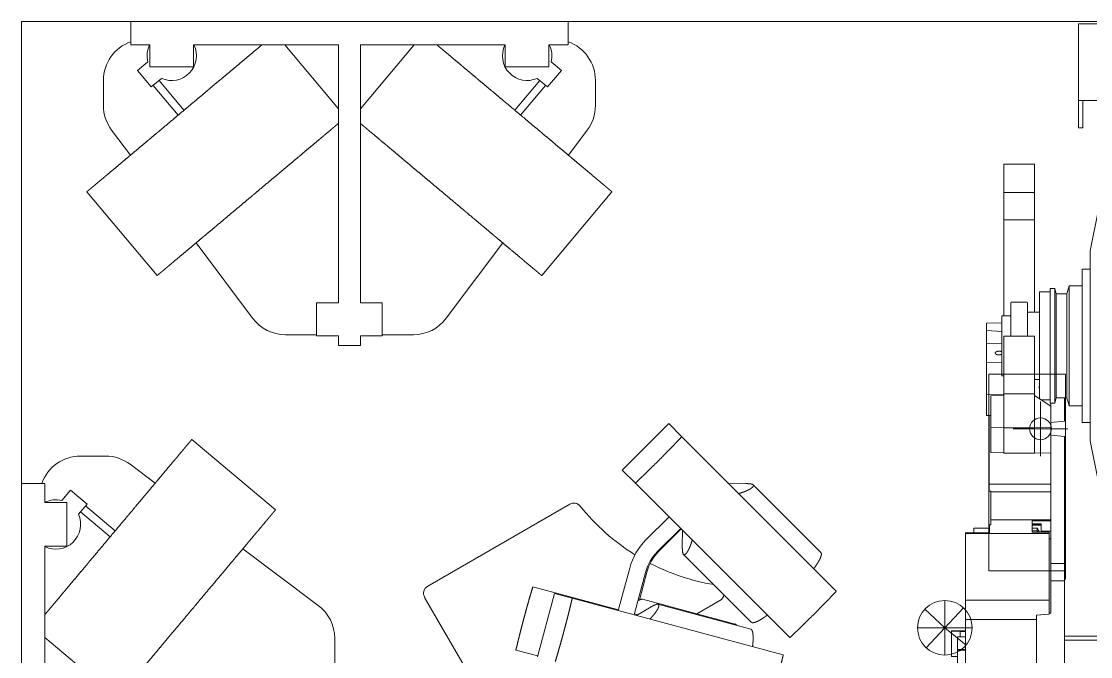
# Model space of a CAD drawing. Header units: millimetres. Extents: x 1659 to 7286, y 5003 to 7277.
# Drawn here: x 1659 to 3615, y 6115 to 7277 of the extents above; entities that cross this region are included whole.
import ezdxf

# ---------------------------------------------------------------- set-up
doc = ezdxf.new("R2010")
doc.units = ezdxf.units.MM
doc.layers.add('1', color=7, linetype='Continuous', true_color=0xffffff)

msp = doc.modelspace()

# ---------------------------------------------------------------- linework, layer by layer
at = {"layer": '1', "color": 80, "linetype": 'Continuous', "lineweight": 13}
for p, q in [((1659.1, 7276.8), (7286.1, 7276.8)), ((1659.1, 5002.8), (1659.1, 7276.8)), ((1659.1, 7276.8, -300), (1659.1, 7276.8)), ((1659.1, 7276.8, -300), (7286.1, 7276.8, -300)), ((1659.1, 5002.8), (1659.1, 7276.8)), ((1659.1, 7276.8), (7286.1, 7276.8)), ((1659.1, 5002.8, -300), (1659.1, 7276.8, -300)), ((1859.1, 7276.8), (1859.1, 7233.8)), ((2659.1, 7276.8), (2659.1, 7233.8)), ((3592.6, 7272.3), (6060.6, 7272.3)), ((3592.6, 7138.3), (3592.6, 7266.3)), ((1859.1, 7233.8), (1894.1, 7233.8)), ((1894.1, 7233.8), (1894.1, 7193.8)), ((1974.1, 7233.8), (1974.1, 7193.8)), ((1974.1, 7233.8), (2239.1, 7233.8)), ((2239.1, 7116.7), (2140.8, 7233.8)), ((2239.1, 7233.8), (2239.1, 6761.8)), ((2377.3, 7233.8), (2279.1, 7116.7)), ((2279.1, 7233.8), (2279.1, 6761.8)), ((2279.1, 7233.8), (2544.1, 7233.8)), ((2544.1, 7233.8), (2544.1, 7193.8)), ((2624.1, 7233.8), (2624.1, 7193.8)), ((2624.1, 7233.8), (2659.1, 7233.8)), ((1890.2, 7202.6), (1871.5, 7186.9)), ((2627.9, 7202.6), (2646.7, 7186.9)), ((1896.7, 7156.8), (1871.5, 7186.9)), ((1974.1, 7193.8), (1894.1, 7193.8)), ((2624.1, 7193.8), (2544.1, 7193.8)), ((2621.4, 7156.8), (2646.7, 7186.9)), ((1809.1, 7122.8), (1809.1, 7168.8)), ((1915.5, 7172.5), (1896.7, 7156.8)), ((1900.2, 7159.7), (1945.8, 7105.3)), ((1956.5, 7114.3), (1910.9, 7168.7)), ((2607.3, 7168.7), (2561.6, 7114.3)), ((2572.3, 7105.3), (2618, 7159.7)), ((2602.7, 7172.5), (2621.4, 7156.8)), ((2709.1, 7168.8), (2709.1, 7122.8)), ((3675.1, 7162.4), (3614.1, 6856.9)), ((3592.6, 7132.3), (3669.1, 7132.3)), ((3592.6, 7122.4), (3592.6, 7092.1)), ((3600.6, 7122.4), (3600.6, 7092.1)), ((3592.6, 7082.3), (3600.6, 7082.3)), ((1824.1, 7077.8), (1858.4, 7032)), ((2659.7, 7032), (2694.1, 7077.8)), ((3456.1, 7015.8), (3456.1, 6963.8)), ((3512.1, 7015.8), (3456.1, 7015.8)), ((3512.1, 7015.8), (3512.1, 6963.8)), ((1778.8, 6965.2), (1907.4, 6812)), ((2610.8, 6812), (2739.3, 6965.2)), ((3512.1, 6963.8), (3456.1, 6963.8)), ((3456.1, 6913.6), (3456.1, 6738.4)), ((3512.1, 6913.6), (3456.1, 6913.6)), ((3512.1, 6913.6), (3512.1, 6744.9)), ((1978.6, 6871.7), (2082.1, 6733.8)), ((2436.1, 6733.8), (2539.5, 6871.7)), ((3614.1, 6823.4), (3599.1, 6823.4)), ((3549.1, 6788.4), (3541.1, 6788.4)), ((3551.8, 6778.4), (3549.1, 6788.4)), ((3575.4, 6793), (3571.5, 6778.4)), ((3599.1, 6793), (3575.4, 6793)), ((3541.1, 6782.3), (3521.1, 6782.3)), ((3571.5, 6778.4), (3551.8, 6778.4)), ((2239.1, 6761.8), (2199.1, 6761.8)), ((2199.1, 6761.8), (2199.1, 6701.8)), ((2279.1, 6761.8), (2319.1, 6761.8)), ((2319.1, 6761.8), (2319.1, 6701.8)), ((3498, 6763.4), (3470.2, 6763.4)), ((3469.1, 6738.4), (3452.1, 6738.4)), ((3521.1, 6744.9), (3499.1, 6744.9)), ((3424.1, 6724.6), (3452.1, 6725.5)), ((3424.1, 6724.6), (3424.1, 6711.2)), ((3424.1, 6711.2), (3424.1, 6688.1)), ((3424.1, 6711.2), (3452.1, 6709.8)), ((2199.1, 6703.8), (2142.1, 6703.8)), ((2239.1, 6701.8), (2199.1, 6701.8)), ((2239.1, 6701.8), (2239.1, 6683.8)), ((2279.1, 6701.8), (2279.1, 6683.8)), ((2279.1, 6701.8), (2319.1, 6701.8)), ((2279.3, 6699.1), (2279.1, 6699.1)), ((2279.3, 6699.1), (2279.3, 6701.8)), ((2376.1, 6703.8), (2319.1, 6703.8)), ((3512.1, 6701.4), (3456.1, 6701.4)), ((2279.1, 6683.8), (2239.1, 6683.8)), ((3424.1, 6688.1), (3424.1, 6652.8)), ((3424.1, 6688.1), (3452.1, 6687.9)), ((3424.1, 6652.8), (3424.1, 6594.5)), ((3424.1, 6652.8), (3452.1, 6652.4)), ((3428.6, 6631.8), (3428.6, 6271.8)), ((3568.6, 6631.8), (3428.6, 6631.8)), ((3568.6, 6271.8), (3568.6, 6631.8)), ((3452.1, 6628.4), (3456.1, 6628.4)), ((3512.1, 6621.9), (3521.1, 6621.9)), ((3424.1, 6594.5), (3456.1, 6595)), ((3424.1, 6556), (3424.1, 6594.5)), ((3432.1, 6591.9), (3456.1, 6592.8)), ((3432.1, 6534.7), (3432.1, 6591.9)), ((3456.1, 6595.4), (3456.1, 6533.4)), ((3512.1, 6595.4), (3456.1, 6595.4)), ((3512.1, 6595.4), (3512.1, 6592.8)), ((3512.1, 6592.8), (3512.1, 6533.4)), ((3542.1, 6573), (3512.1, 6592.8)), ((3523.1, 6581.8), (3523.1, 6481.8)), ((3524.5, 6584.6), (3541.1, 6584.6)), ((3541.1, 6578.4), (3549.1, 6578.4)), ((3542.1, 6573), (3542.1, 6578.4)), ((3542.1, 6573), (3542.1, 6534.2)), ((3549.1, 6578.4), (3551.8, 6588.4)), ((3551.8, 6588.4), (3571.5, 6588.4)), ((3567.1, 6545.7), (3567.1, 6588.4)), ((3568.6, 6271.8), (3568.6, 6588.4)), ((3571.5, 6588.4), (3575.4, 6573.9)), ((3575.4, 6573.9), (3599.1, 6573.9)), ((3424.1, 6556), (3432.1, 6555.9)), ((3428.6, 6350), (3428.6, 6556)), ((3429.1, 6556), (3429.1, 6430.5)), ((3523.1, 6531.8), (3523.1, 6561.8)), ((2843.1, 6541.2), (2758.2, 6456.3)), ((2843.1, 6541.2), (2867, 6517.3)), ((3432.1, 6534.7), (3432.1, 6488.2)), ((3432.1, 6534.7), (3456.1, 6534.1)), ((3456.1, 6533.4), (3456.1, 6486.9)), ((3512.1, 6533.4), (3456.1, 6533.4)), ((3542.1, 6534.2), (3512.1, 6533.4)), ((3512.1, 6533.4), (3512.1, 6486.9)), ((3567.1, 6545.7), (3542.1, 6543.5)), ((3542.1, 6534.2), (3542.1, 6487.7)), ((3599.1, 6543.4), (3614.1, 6543.4)), ((3149.6, 6234.7), (2867, 6517.3)), ((3473.1, 6531.8), (3573.1, 6531.8)), ((3523.1, 6531.8), (3493.1, 6531.8)), ((3523.1, 6531.8), (3523.1, 6501.8)), ((3523.1, 6531.8), (3553.1, 6531.8)), ((3567.1, 6517.9), (3542.1, 6520.1)), ((3567.1, 6285.4), (3567.1, 6517.9)), ((2123.9, 6383.5), (1970.7, 6512)), ((3614.1, 6509.9), (3675.1, 6204.4)), ((1767.1, 6481.8), (1813.1, 6481.8)), ((3432.1, 6488.2), (3456.1, 6487.6)), ((3512.1, 6486.9), (3456.1, 6486.9)), ((3542.1, 6487.7), (3512.1, 6486.9)), ((3542.1, 6487.7), (3542.1, 6430.5)), ((1903.9, 6432.4), (1858.1, 6466.8)), ((2758.2, 6456.3), (2782.1, 6432.4)), ((1659.1, 6431.8), (1702.1, 6431.8)), ((1702.1, 6396.8), (1702.1, 6431.8)), ((1733.2, 6400.6), (1749, 6419.4)), ((1779.1, 6394.1), (1749, 6419.4)), ((3064.7, 6149.8), (2782.1, 6432.4)), ((2983.8, 6431.5), (2953.1, 6431.2)), ((3121.4, 6305.3), (2997, 6429.7)), ((3429.1, 6417.5), (3429.1, 6430.5)), ((3542.1, 6430.5), (3429.1, 6430.5)), ((3429.1, 6417.5), (3432.1, 6417.5)), ((3432.1, 6416.6), (3432.1, 6417.5)), ((3432.1, 6416.6), (3432.1, 6365.5)), ((3542.1, 6416.6), (3432.1, 6416.6)), ((3542.1, 6430.5), (3542.1, 6416.6)), ((3542.1, 6416.6), (3542.1, 6365.5)), ((1702.1, 6396.8), (1742.1, 6396.8)), ((1742.1, 6396.8), (1742.1, 6316.8)), ((1763.3, 6375.4), (1779.1, 6394.1)), ((1767.2, 6380), (1821.6, 6334.3)), ((1830.6, 6345), (1776.2, 6390.7)), ((2402.2, 6243.9), (2662, 6393.9)), ((2843.8, 6370.8), (2801.5, 6328.5)), ((3542.1, 6365.5), (3432.1, 6365.5)), ((3432.1, 6356), (3432.1, 6365.5)), ((3542.1, 6363.3), (3508.1, 6363.3)), ((3508.1, 6357), (3508.1, 6363.3)), ((3524.1, 6357.8), (3508.1, 6357.8)), ((3508.1, 6357), (3524.1, 6357)), ((3524.1, 6357), (3524.1, 6357.8)), ((3524.1, 6357), (3524.1, 6355.2)), ((3542.1, 6365.5), (3542.1, 6363.3)), ((3542.1, 6344.3), (3542.1, 6363.3)), ((2822.7, 6307.3), (2865, 6349.6)), ((2825.2, 6307.9), (2865.9, 6348.7)), ((2868.2, 6346.4), (2868, 6315.6)), ((3386.1, 6340.3), (3386.1, 6341.3)), ((3430.1, 6341.3), (3386.1, 6341.3)), ((3539.1, 6340.3), (3386.1, 6340.3)), ((3386.1, 6218.4), (3386.1, 6340.3)), ((3430.1, 6350), (3401.1, 6350)), ((3401.1, 6350), (3401.1, 6341.3)), ((3430.1, 6356), (3432.1, 6356)), ((3430.1, 6356), (3430.1, 6341.3)), ((3508.1, 6355.2), (3508.1, 6342.6)), ((3508.1, 6355.2), (3524.1, 6355.2)), ((3517.3, 6349.9), (3508.1, 6349.9)), ((3508.1, 6345), (3517.3, 6345)), ((3539.1, 6342.6), (3508.1, 6342.6)), ((3517.3, 6349.9), (3521.5, 6342.6)), ((3517.3, 6345), (3517.3, 6349.9)), ((3518.6, 6342.6), (3517.3, 6345)), ((3524.1, 6342.6), (3524.1, 6355.2)), ((3524.1, 6344.3), (3542.1, 6344.3)), ((3539.1, 6342.6), (3539.1, 6340.3)), ((3539.1, 6340.3), (3539.1, 6218.4)), ((3542.1, 6330.7), (3542.1, 6344.3)), ((3542.1, 6330.7), (3539.1, 6330.7)), ((3542.1, 6194.6), (3542.1, 6330.7)), ((1702.1, 6316.8), (1742.1, 6316.8)), ((1702.1, 6051.8), (1702.1, 6316.8)), ((2202.1, 6208.8), (2064.1, 6312.2)), ((2869.8, 6302.4), (2994.1, 6178)), ((3567.1, 6285.4), (3542.1, 6285.4)), ((2771.7, 6276.9), (2750.9, 6199.3)), ((2779.9, 6191.5), (2800.7, 6269.2)), ((2789.4, 6218.4), (2803.2, 6269.8)), ((3428.6, 6271.8), (3568.6, 6271.8)), ((3568.6, 6271.8), (3567.1, 6271.8)), ((3568.6, 6271.8), (3568.6, 6262.6)), ((2751.3, 6200.9), (2594.6, 6242.9)), ((3567.1, 6253.8), (3542.1, 6253.8)), ((3568.6, 6256.8), (3567.1, 6256.8)), ((3567.1, 6253.8), (3567.1, 6056.2)), ((2509.1, 6028.7), (2396.7, 6223.4)), ((2634.1, 6230.6), (2603, 6114.7)), ((2634.1, 6230.6), (2666.7, 6221.9)), ((3052.7, 6118.4), (2666.7, 6221.9)), ((2964.9, 6174.7), (2795, 6220.2)), ((2810.8, 6205.9), (2784.3, 6190.4)), ((2993, 6165.5), (2823.1, 6211)), ((2936.8, 6217.9), (2894.6, 6193.5)), ((3348.1, 6167.8), (3311.7, 6202.1)), ((3348.1, 6167.8), (3348.1, 6217.8)), ((3348.1, 6167.8), (3382.4, 6204.1)), ((3386.1, 6218.4), (3539.1, 6218.4)), ((3386.1, 6218.4), (3386.1, 6182.7)), ((3539.1, 6193), (3539.1, 6218.4)), ((2786.2, 6191.5), (2780.3, 6193.1)), ((3386.1, 6182.7), (3516.1, 6182.7)), ((3386.1, 6182.7), (3386.1, 6087.2)), ((3516.1, 6191), (3539.1, 6193)), ((3516.1, 6182.7), (3516.1, 6191)), ((3516.1, 6182.7), (3516.1, 6087.2)), ((3542.1, 6194.6), (3539.1, 6194.6)), ((3348.1, 6167.8), (3298.1, 6167.8)), ((3348.1, 6167.8), (3313.7, 6131.4)), ((3348.1, 6167.8), (3398.1, 6167.8)), ((3348.1, 6167.8), (3348.1, 6117.8)), ((3348.1, 6167.8), (3386.9, 6136.3)), ((3360.1, 6162), (3386.1, 6162)), ((3360.1, 6161.4), (3360.1, 6162)), ((3375.9, 6161.4), (3360.1, 6161.4)), ((3360.1, 6115.5), (3360.1, 6161.4)), ((3375.9, 6161.4), (3375.9, 6161.2)), ((3375.9, 6161.2), (3375.9, 6151.2)), ((3375.9, 6161.2), (3386.1, 6161.2)), ((1702.1, 6150), (1819.1, 6051.8)), ((2232.1, 6148.8), (2232.1, 6091.8)), ((3386.1, 6151.2), (3371.1, 6151.2)), ((3567.1, 6152.2), (6115, 6152.2)), ((6115, 6145), (3567.1, 6145)), ((3567.1, 6144.9), (6115, 6144.9)), ((2603.4, 6116.3), (2563.5, 6127)), ((3371.1, 6128.3), (3386.1, 6128.3)), ((3371.1, 6128.3), (3371.1, 6127)), ((3386.1, 6127), (3371.1, 6127)), ((3371.1, 6100.5), (3371.1, 6127)), ((3360.1, 6115.5), (3371.1, 6115.5))]:
    msp.add_line(p, q, dxfattribs=at)
for centre, radius in [((3523.1, 6531.8), 20), ((3348.1, 6167.8), 50)]:
    msp.add_circle(centre, radius, dxfattribs=at)
for centre, radius, start, end in [((1884.1, 7168.8), 75, 109.4723, 180), ((2634.1, 7168.8), 75, 0, 70.5277), ((1934.1, 7213.8), 45.2, 153.7683, 194.2622), ((1934.1, 7213.8), 45.2, 245.7378, 26.2321), ((2584.1, 7213.8), 45.2, 153.7679, 294.2622), ((2584.1, 7213.8), 45.2, 345.7378, 26.2317), ((1884.1, 7122.8), 75, 180, 216.8699), ((2634.1, 7122.8), 75, 323.1301, 0), ((3470.2, 6762.3), 1.1, 90, 180), ((3498, 6762.3), 1.1, 0, 90), ((2142.1, 6778.8), 75, 216.8699, 270), ((2376.1, 6778.8), 75, 270, 323.1301), ((1767.1, 6406.8), 75, 90, 160.5277), ((1813.1, 6406.8), 75, 53.1301, 90), ((1722.1, 6356.8), 45.2, 75.7378, 116.2317), ((2669.5, 6380.9), 15, 38.811, 120), ((2992.8, 6641), 400, 218.811, 238.0884), ((1722.1, 6356.8), 45.2, 243.7679, 24.2622), ((2882.8, 6247.2), 115, 135, 165), ((2882.8, 6247.2), 85, 135, 165), ((2885.3, 6247.8), 85, 135, 165), ((2992.8, 6641), 400, 242.6645, 260.2925), ((2409.7, 6230.9), 15, 120, 210), ((2929.3, 6230.9), 15, 300, 349.2948), ((2157.1, 6148.8), 75, 0, 53.1301)]:
    msp.add_arc(centre, radius, start, end, dxfattribs=at)
for points, knots in [([(3592.6, 7266.3), (3592.6, 7267.5), (3592.6, 7269.6), (3592.6, 7271.3), (3592.6, 7272.2), (3592.6, 7272.3)], [0, 0, 0.195127, 0.555617, 0.831441, 0.980818, 1, 1]), ([(2098.9, 7233.8), (2096.2, 7231.5), (2090.3, 7226.5), (2083.9, 7221.1), (2077, 7215.4), (2069.6, 7209.2), (2061.8, 7202.7), (2053.7, 7195.8), (2045.1, 7188.6), (2036.2, 7181.1), (2027, 7173.4), (2022.3, 7169.4), (2012.6, 7161.4), (2002.8, 7153.1), (1997.8, 7148.9), (1987.7, 7140.4), (1977.4, 7131.8), (1972.3, 7127.5), (1961.9, 7118.8), (1951.5, 7110), (1941, 7101.3), (1930.7, 7092.6), (1920.4, 7083.9), (1910.2, 7075.4), (1905.1, 7071.2), (1895.2, 7062.8), (1890.3, 7058.7), (1880.6, 7050.6), (1871.3, 7042.7), (1866.7, 7038.9), (1857.7, 7031.4), (1853.4, 7027.8), (1845, 7020.7), (1837, 7014), (1829.4, 7007.6), (1822.2, 7001.6), (1815.6, 6996), (1812.4, 6993.4), (1806.5, 6988.4), (1801.1, 6983.9), (1796.2, 6979.8), (1792, 6976.2), (1790, 6974.6), (1786.6, 6971.7), (1785.2, 6970.5), (1782.7, 6968.4), (1781.6, 6967.5), (1780.1, 6966.2), (1779.5, 6965.8), (1778.9, 6965.2), (1778.8, 6965.2)], [0, 0, 0.008593, 0.027014, 0.047023, 0.068549, 0.091512, 0.115829, 0.14141, 0.168161, 0.195986, 0.224781, 0.239511, 0.269566, 0.300322, 0.315928, 0.347527, 0.379542, 0.39567, 0.428091, 0.460634, 0.493181, 0.525613, 0.55781, 0.589656, 0.60541, 0.636509, 0.651827, 0.681924, 0.711216, 0.725527, 0.753411, 0.766959, 0.793204, 0.818238, 0.841966, 0.864304, 0.885169, 0.895024, 0.913539, 0.9304, 0.945547, 0.958924, 0.964934, 0.975567, 0.98018, 0.987981, 0.991161, 0.996065, 0.997785, 0.999754, 1, 1]), ([(2739.3, 6965.2), (2739, 6965.4), (2738.6, 6965.8), (2738.1, 6966.2), (2736.5, 6967.5), (2735.5, 6968.4), (2733, 6970.5), (2731.5, 6971.7), (2728.1, 6974.6), (2726.2, 6976.2), (2721.9, 6979.8), (2717.1, 6983.9), (2714.4, 6986.1), (2708.8, 6990.8), (2702.6, 6996), (2695.9, 7001.6), (2688.7, 7007.6), (2681.2, 7014), (2673.1, 7020.7), (2664.7, 7027.8), (2660.4, 7031.4), (2651.5, 7038.9), (2642.2, 7046.6), (2632.7, 7054.6), (2623, 7062.8), (2613, 7071.2), (2608, 7075.4), (2597.8, 7083.9), (2587.5, 7092.6), (2577.1, 7101.3), (2571.9, 7105.7), (2561.5, 7114.4), (2556.3, 7118.8), (2545.9, 7127.5), (2540.7, 7131.8), (2530.5, 7140.4), (2520.4, 7148.9), (2515.4, 7153.1), (2505.5, 7161.4), (2495.9, 7169.4), (2491.2, 7173.4), (2482, 7181.1), (2477.5, 7184.9), (2468.7, 7192.2), (2464.5, 7195.8), (2456.3, 7202.7), (2448.5, 7209.2), (2441.2, 7215.4), (2434.3, 7221.1), (2427.9, 7226.5), (2422, 7231.5), (2419.2, 7233.8)], [0, 0, 0.000985, 0.002215, 0.003935, 0.00884, 0.012019, 0.01982, 0.024433, 0.035066, 0.041076, 0.054453, 0.0696, 0.07782, 0.095516, 0.114831, 0.135696, 0.158034, 0.181762, 0.206796, 0.233041, 0.246589, 0.274473, 0.303323, 0.333031, 0.363491, 0.39459, 0.410344, 0.44219, 0.474387, 0.506819, 0.523085, 0.555645, 0.571909, 0.60433, 0.620458, 0.652473, 0.684072, 0.699678, 0.730434, 0.760489, 0.775219, 0.804014, 0.818055, 0.845356, 0.858591, 0.884171, 0.908488, 0.931451, 0.952977, 0.972986, 0.991407, 1, 1]), ([(3592.6, 7138.3), (3592.6, 7137.1), (3592.6, 7134.9), (3592.6, 7133.3), (3592.6, 7132.4), (3592.6, 7132.3)], [0, 0, 0.195127, 0.555617, 0.831551, 0.980818, 1, 1]), ([(3592.6, 7132.3), (3592.6, 7132.2), (3592.6, 7131.3), (3592.6, 7130.5), (3592.6, 7128.4), (3592.6, 7127.1), (3592.6, 7124.1), (3592.6, 7122.4)], [0, 0, 0.011326, 0.100999, 0.177937, 0.390389, 0.522753, 0.829837, 1, 1]), ([(3600.6, 7132.3), (3600.6, 7132.2), (3600.6, 7131.3), (3600.6, 7130.5), (3600.6, 7128.4), (3600.6, 7127.1), (3600.6, 7124.1), (3600.6, 7122.4)], [0, 0, 0.011326, 0.100999, 0.177937, 0.390389, 0.522753, 0.829837, 1, 1]), ([(2239.1, 7090.3), (2234.8, 7086.7), (2230, 7082.7), (2227.4, 7080.5), (2221.7, 7075.7), (2215.6, 7070.6), (2212.3, 7067.8), (2205.4, 7062), (2201.8, 7059), (2194.2, 7052.6), (2186.2, 7045.9), (2177.8, 7038.9), (2169.1, 7031.5), (2164.6, 7027.8), (2155.4, 7020), (2145.9, 7012.1), (2136.1, 7003.9), (2126.2, 6995.6), (2116.1, 6987.1), (2105.8, 6978.5), (2095.5, 6969.8), (2085.1, 6961.1), (2079.9, 6956.7), (2069.5, 6948), (2059.1, 6939.3), (2048.8, 6930.6), (2043.7, 6926.3), (2033.6, 6917.8), (2028.6, 6913.7), (2018.7, 6905.4), (2013.9, 6901.3), (2004.4, 6893.3), (1995.1, 6885.6), (1990.6, 6881.8), (1981.9, 6874.5), (1977.6, 6870.9), (1969.4, 6864), (1961.6, 6857.5), (1954.3, 6851.3), (1947.4, 6845.5), (1944.1, 6842.8), (1937.9, 6837.6), (1932.2, 6832.8), (1927.1, 6828.5), (1922.6, 6824.7), (1918.6, 6821.4), (1915.2, 6818.5), (1913.7, 6817.3), (1911.2, 6815.2), (1909.3, 6813.6), (1908.6, 6813), (1907.7, 6812.2), (1907.4, 6812)], [0, 0, 0.012845, 0.027398, 0.035298, 0.052312, 0.070889, 0.080742, 0.101536, 0.112457, 0.135297, 0.159397, 0.184669, 0.211022, 0.224573, 0.252366, 0.28099, 0.310343, 0.340317, 0.370803, 0.401689, 0.432862, 0.46421, 0.479912, 0.511305, 0.542585, 0.573637, 0.589043, 0.619541, 0.634608, 0.664303, 0.678906, 0.707553, 0.735371, 0.748937, 0.775321, 0.788114, 0.812847, 0.836364, 0.858582, 0.879418, 0.889294, 0.907916, 0.924977, 0.940414, 0.954169, 0.966194, 0.976445, 0.980893, 0.988413, 0.994077, 0.996207, 0.99905, 1, 1]), ([(2610.8, 6812), (2610.5, 6812.2), (2609.5, 6813), (2608.8, 6813.6), (2606.9, 6815.2), (2604.4, 6817.3), (2603, 6818.5), (2599.6, 6821.4), (2595.6, 6824.7), (2591, 6828.5), (2585.9, 6832.8), (2580.2, 6837.6), (2574.1, 6842.8), (2570.8, 6845.5), (2563.9, 6851.3), (2556.5, 6857.5), (2552.7, 6860.7), (2544.6, 6867.4), (2536.3, 6874.5), (2527.5, 6881.8), (2523, 6885.6), (2513.8, 6893.3), (2504.3, 6901.3), (2499.4, 6905.4), (2489.6, 6913.7), (2484.6, 6917.8), (2474.5, 6926.3), (2469.4, 6930.6), (2459.1, 6939.3), (2448.7, 6948), (2438.3, 6956.7), (2433.1, 6961.1), (2422.7, 6969.8), (2412.3, 6978.5), (2402.1, 6987.1), (2392, 6995.6), (2382, 7003.9), (2372.3, 7012.1), (2362.8, 7020), (2353.6, 7027.8), (2344.7, 7035.3), (2336.1, 7042.4), (2327.9, 7049.3), (2324, 7052.6), (2316.4, 7059), (2312.8, 7062), (2305.9, 7067.8), (2302.6, 7070.6), (2296.4, 7075.7), (2290.8, 7080.5), (2288.2, 7082.7), (2283.3, 7086.7), (2279.1, 7090.3)], [0, 0, 0.00095, 0.003793, 0.005923, 0.011587, 0.019107, 0.023555, 0.033806, 0.045831, 0.059586, 0.075023, 0.092084, 0.110706, 0.120582, 0.141418, 0.163636, 0.175237, 0.199373, 0.224679, 0.251063, 0.264629, 0.292447, 0.321094, 0.335697, 0.365392, 0.380459, 0.410957, 0.426363, 0.457415, 0.488695, 0.520088, 0.53579, 0.567138, 0.598311, 0.629197, 0.659683, 0.689657, 0.71901, 0.747634, 0.775427, 0.802284, 0.828108, 0.852806, 0.864703, 0.887543, 0.898464, 0.919258, 0.929111, 0.947688, 0.964702, 0.972602, 0.987155, 1, 1]), ([(3592.6, 7092.1), (3592.6, 7088.9), (3592.6, 7086.1), (3592.6, 7084), (3592.6, 7083.3), (3592.6, 7082.4), (3592.6, 7082.3)], [0, 0, 0.330072, 0.609611, 0.822063, 0.899068, 0.988674, 1, 1]), ([(3600.6, 7092.1), (3600.6, 7088.9), (3600.6, 7086.1), (3600.6, 7084), (3600.6, 7083.3), (3600.6, 7082.4), (3600.6, 7082.3)], [0, 0, 0.330072, 0.609611, 0.822063, 0.899068, 0.988674, 1, 1]), ([(3456.1, 6913.6), (3456.1, 6921.6), (3456.1, 6929.9), (3456.1, 6938.4), (3456.1, 6946.9), (3456.1, 6951.2), (3456.1, 6959.6), (3456.1, 6963.8)], [0, 0, 0.160634, 0.326237, 0.494899, 0.664707, 0.74944, 0.917324, 1, 1]), ([(3512.1, 6913.6), (3512.1, 6921.6), (3512.1, 6929.9), (3512.1, 6938.4), (3512.1, 6946.9), (3512.1, 6951.2), (3512.1, 6959.6), (3512.1, 6963.8)], [0, 0, 0.160634, 0.326237, 0.494899, 0.664707, 0.74944, 0.917324, 1, 1]), ([(3614.1, 6856.9), (3614.1, 6856.5), (3614.1, 6855.3), (3614.1, 6853.2), (3614.1, 6850.4), (3614.1, 6848.6), (3614.1, 6844.6), (3614.1, 6842.3), (3614.1, 6837.1), (3614.1, 6831.1), (3614.1, 6827.9), (3614.1, 6820.9), (3614.1, 6817.2), (3614.1, 6809.2), (3614.1, 6800.7), (3614.1, 6791.6), (3614.1, 6782), (3614.1, 6771.9), (3614.1, 6761.4), (3614.1, 6750.5), (3614.1, 6739.3), (3614.1, 6727.9), (3614.1, 6716.2), (3614.1, 6704.3), (3614.1, 6692.4), (3614.1, 6680.4), (3614.1, 6668.5), (3614.1, 6656.6), (3614.1, 6644.8), (3614.1, 6633.2), (3614.1, 6621.9), (3614.1, 6616.3), (3614.1, 6605.5), (3614.1, 6595), (3614.1, 6589.9), (3614.1, 6580), (3614.1, 6575.3), (3614.1, 6566.2), (3614.1, 6557.6), (3614.1, 6549.7), (3614.1, 6542.4), (3614.1, 6539), (3614.1, 6532.7), (3614.1, 6527.1), (3614.1, 6522.3), (3614.1, 6518.2), (3614.1, 6515), (3614.1, 6512.5), (3614.1, 6511.6), (3614.1, 6510.3), (3614.1, 6509.9)], [0, 0, 0.001191, 0.00476, 0.010688, 0.018948, 0.02394, 0.035622, 0.042295, 0.057272, 0.074358, 0.083666, 0.103761, 0.114524, 0.137412, 0.162029, 0.188255, 0.215967, 0.245033, 0.275316, 0.306667, 0.33894, 0.37198, 0.405631, 0.439731, 0.474119, 0.508631, 0.5431, 0.577364, 0.61126, 0.644627, 0.677303, 0.693333, 0.724686, 0.754967, 0.76966, 0.798066, 0.811745, 0.837973, 0.862588, 0.885476, 0.906528, 0.916334, 0.934445, 0.950484, 0.964378, 0.97606, 0.985471, 0.99257, 0.99524, 0.998809, 1, 1]), ([(3599.1, 6823.4), (3599.1, 6823.3), (3599.1, 6822.5), (3599.1, 6820.9), (3599.1, 6818.4), (3599.1, 6815.2), (3599.1, 6811.2), (3599.1, 6806.4), (3599.1, 6800.9), (3599.1, 6797.9), (3599.1, 6791.4), (3599.1, 6784.3), (3599.1, 6776.6), (3599.1, 6768.3), (3599.1, 6759.5), (3599.1, 6750.3), (3599.1, 6745.5), (3599.1, 6735.8), (3599.1, 6725.7), (3599.1, 6715.3), (3599.1, 6704.8), (3599.1, 6694.1), (3599.1, 6683.4), (3599.1, 6672.7), (3599.1, 6662.1), (3599.1, 6656.8), (3599.1, 6646.3), (3599.1, 6636.1), (3599.1, 6626.2), (3599.1, 6616.5), (3599.1, 6607.3), (3599.1, 6598.6), (3599.1, 6590.3), (3599.1, 6582.6), (3599.1, 6575.4), (3599.1, 6568.9), (3599.1, 6563.1), (3599.1, 6558), (3599.1, 6553.6), (3599.1, 6550), (3599.1, 6547.1), (3599.1, 6545.1), (3599.1, 6544.4), (3599.1, 6543.5), (3599.1, 6543.4)], [0, 0, 0.000366, 0.003298, 0.009145, 0.017871, 0.029428, 0.043746, 0.060743, 0.080315, 0.091033, 0.114255, 0.139738, 0.167337, 0.196885, 0.228215, 0.261139, 0.278139, 0.31309, 0.349139, 0.386072, 0.423674, 0.461724, 0.499999, 0.538274, 0.576324, 0.595195, 0.632489, 0.669009, 0.704534, 0.738859, 0.771783, 0.803112, 0.832663, 0.86026, 0.885742, 0.908964, 0.929784, 0.948083, 0.96375, 0.976698, 0.986846, 0.994139, 0.9967, 0.999631, 1, 1]), ([(3541.1, 6683.4), (3541.1, 6692.8), (3541.1, 6702.2), (3541.1, 6711.4), (3541.1, 6720.3), (3541.1, 6729), (3541.1, 6737.3), (3541.1, 6745.1), (3541.1, 6752.5), (3541.1, 6759.3), (3541.1, 6765.5), (3541.1, 6768.4), (3541.1, 6773.6), (3541.1, 6778), (3541.1, 6781.7), (3541.1, 6784.6), (3541.1, 6786.7), (3541.1, 6787.5), (3541.1, 6788.3), (3541.1, 6788.4)], [0, 0, 0.089637, 0.178556, 0.266039, 0.351373, 0.433886, 0.512902, 0.587785, 0.657938, 0.722798, 0.781832, 0.809015, 0.858448, 0.90097, 0.936235, 0.963966, 0.98393, 0.990947, 0.998992, 1, 1]), ([(3549.1, 6683.4), (3549.1, 6692.8), (3549.1, 6702.2), (3549.1, 6711.4), (3549.1, 6720.3), (3549.1, 6729), (3549.1, 6737.3), (3549.1, 6745.1), (3549.1, 6752.5), (3549.1, 6759.3), (3549.1, 6765.5), (3549.1, 6768.4), (3549.1, 6773.6), (3549.1, 6778), (3549.1, 6781.7), (3549.1, 6784.6), (3549.1, 6786.7), (3549.1, 6787.5), (3549.1, 6788.3), (3549.1, 6788.4)], [0, 0, 0.089637, 0.178556, 0.266039, 0.351373, 0.433886, 0.512902, 0.587785, 0.657938, 0.722798, 0.781832, 0.809015, 0.858448, 0.90097, 0.936235, 0.963966, 0.98393, 0.990947, 0.998992, 1, 1]), ([(3575.4, 6793), (3575.4, 6792.6), (3575.4, 6791.3), (3575.4, 6789.2), (3575.4, 6786.4), (3575.4, 6782.7), (3575.4, 6778.3), (3575.4, 6773.2), (3575.4, 6767.3), (3575.4, 6760.9), (3575.4, 6753.8), (3575.4, 6750.1), (3575.4, 6742.3), (3575.4, 6734), (3575.4, 6725.4), (3575.4, 6716.4), (3575.4, 6707.1), (3575.4, 6697.7), (3575.4, 6688.2), (3575.4, 6683.4)], [0, 0, 0.003804, 0.015191, 0.034072, 0.060307, 0.093691, 0.133976, 0.180849, 0.233959, 0.292895, 0.357211, 0.391241, 0.462701, 0.538253, 0.617314, 0.699292, 0.783563, 0.869471, 0.956382, 1, 1]), ([(3521.1, 6782.3), (3521.1, 6781.9), (3521.1, 6780.6), (3521.1, 6778.5), (3521.1, 6775.6), (3521.1, 6771.9), (3521.1, 6769.8), (3521.1, 6765), (3521.1, 6759.5), (3521.1, 6753.3), (3521.1, 6746.6), (3521.1, 6739.3), (3521.1, 6731.5), (3521.1, 6723.4), (3521.1, 6714.8), (3521.1, 6710.5), (3521.1, 6701.6), (3521.1, 6692.5), (3521.1, 6683.4)], [0, 0, 0.004256, 0.01701, 0.038149, 0.067498, 0.104803, 0.126343, 0.174964, 0.230631, 0.292856, 0.361117, 0.434831, 0.51337, 0.596057, 0.682191, 0.726322, 0.816236, 0.907723, 1, 1]), ([(3551.8, 6683.4), (3551.8, 6692.5), (3551.8, 6701.4), (3551.8, 6710.2), (3551.8, 6718.7), (3551.8, 6722.9), (3551.8, 6730.9), (3551.8, 6738.5), (3551.8, 6745.6), (3551.8, 6752.2), (3551.8, 6758.1), (3551.8, 6763.3), (3551.8, 6767.9), (3551.8, 6771.6), (3551.8, 6774.6), (3551.8, 6776.7), (3551.8, 6777.5), (3551.8, 6778.3), (3551.8, 6778.4)], [0, 0, 0.095055, 0.189254, 0.281733, 0.371663, 0.415417, 0.5, 0.580057, 0.654858, 0.723733, 0.786049, 0.84125, 0.888833, 0.928368, 0.959491, 0.981932, 0.989821, 0.998865, 1, 1]), ([(3571.5, 6683.4), (3571.5, 6692.5), (3571.5, 6701.4), (3571.5, 6710.2), (3571.5, 6718.7), (3571.5, 6722.9), (3571.5, 6730.9), (3571.5, 6738.5), (3571.5, 6745.6), (3571.5, 6752.2), (3571.5, 6758.1), (3571.5, 6763.3), (3571.5, 6767.9), (3571.5, 6771.6), (3571.5, 6774.6), (3571.5, 6776.7), (3571.5, 6777.5), (3571.5, 6778.3), (3571.5, 6778.4)], [0, 0, 0.095055, 0.189254, 0.281733, 0.371663, 0.415417, 0.5, 0.580057, 0.654858, 0.723733, 0.786049, 0.84125, 0.888833, 0.928368, 0.959491, 0.981932, 0.989821, 0.998865, 1, 1]), ([(3469.1, 6701.4), (3469.1, 6709.2), (3469.1, 6716.8), (3469.1, 6724), (3469.1, 6727.4), (3469.1, 6733.9), (3469.1, 6739.9), (3469.1, 6745.3), (3469.1, 6750), (3469.1, 6754), (3469.1, 6757.2), (3469.1, 6758.6), (3469.1, 6760.7), (3469.1, 6761.9), (3469.1, 6762.3)], [0, 0, 0.128282, 0.252067, 0.370018, 0.426425, 0.53333, 0.631426, 0.71967, 0.797128, 0.862985, 0.916525, 0.938488, 0.972541, 0.993113, 1, 1]), ([(3499.1, 6762.3), (3499.1, 6762.2), (3499.1, 6761.4), (3499.1, 6759.7), (3499.1, 6757.2), (3499.1, 6754), (3499.1, 6750), (3499.1, 6747.7), (3499.1, 6742.6), (3499.1, 6737), (3499.1, 6730.7), (3499.1, 6724), (3499.1, 6716.8), (3499.1, 6709.2), (3499.1, 6701.4)], [0, 0, 0.001727, 0.015477, 0.042824, 0.083487, 0.13702, 0.202869, 0.240198, 0.323164, 0.416459, 0.519093, 0.629982, 0.747942, 0.871723, 1, 1]), ([(3452.1, 6683.4), (3452.1, 6690.3), (3452.1, 6697.1), (3452.1, 6703.7), (3452.1, 6709.9), (3452.1, 6715.8), (3452.1, 6721.1), (3452.1, 6725.8), (3452.1, 6729.9), (3452.1, 6733.2), (3452.1, 6735.7), (3452.1, 6737.5), (3452.1, 6738.3), (3452.1, 6738.4)], [0, 0, 0.125328, 0.248683, 0.368118, 0.481756, 0.587781, 0.684546, 0.770511, 0.844317, 0.904823, 0.951052, 0.982285, 0.998016, 1, 1]), ([(3456.1, 6595.4), (3456.1, 6604), (3456.1, 6613.1), (3456.1, 6622.7), (3456.1, 6632.5), (3456.1, 6642.7), (3456.1, 6653.2), (3456.1, 6663.8), (3456.1, 6674.5), (3456.1, 6679.9), (3456.1, 6690.7), (3456.1, 6701.4)], [0, 0, 0.081473, 0.167393, 0.257243, 0.350491, 0.44659, 0.544971, 0.645037, 0.746213, 0.797019, 0.898712, 1, 1]), ([(3512.1, 6595.4), (3512.1, 6604), (3512.1, 6613.1), (3512.1, 6622.7), (3512.1, 6632.5), (3512.1, 6642.7), (3512.1, 6653.2), (3512.1, 6663.8), (3512.1, 6674.5), (3512.1, 6679.9), (3512.1, 6690.7), (3512.1, 6701.4)], [0, 0, 0.081473, 0.167393, 0.257243, 0.350491, 0.44659, 0.544971, 0.645037, 0.746213, 0.797019, 0.898712, 1, 1]), ([(3452.1, 6668.1), (3451.2, 6667.7), (3450.3, 6667.4), (3449.2, 6667.1), (3448.1, 6667), (3446.9, 6666.9), (3445.8, 6667), (3444.6, 6667.1), (3443.6, 6667.3), (3442.7, 6667.7), (3441.9, 6668.1), (3441.2, 6668.5), (3440.7, 6669.1), (3440.4, 6669.6), (3440.3, 6670.2), (3440.4, 6670.8), (3440.7, 6671.3), (3441.2, 6671.9), (3441.9, 6672.4), (3442.7, 6672.8), (3443.6, 6673.1), (3444.6, 6673.4), (3445.8, 6673.6), (3446.9, 6673.7), (3448.1, 6673.6), (3449.2, 6673.5), (3450.3, 6673.3), (3451.2, 6673), (3452.1, 6672.6)], [0, 0, 0.035287, 0.07375, 0.114704, 0.157328, 0.200714, 0.243904, 0.28596, 0.325982, 0.363231, 0.397094, 0.427276, 0.453828, 0.477416, 0.499312, 0.52133, 0.545203, 0.572175, 0.602796, 0.637077, 0.67468, 0.714984, 0.757219, 0.800481, 0.843828, 0.886302, 0.927002, 0.96512, 1, 1]), ([(3452.1, 6628.4), (3452.1, 6628.9), (3452.1, 6630.2), (3452.1, 6632.3), (3452.1, 6635.2), (3452.1, 6638.9), (3452.1, 6643.3), (3452.1, 6648.4), (3452.1, 6654), (3452.1, 6660), (3452.1, 6663.2), (3452.1, 6669.7), (3452.1, 6676.5), (3452.1, 6683.4)], [0, 0, 0.007889, 0.031425, 0.070222, 0.123692, 0.190992, 0.271028, 0.362574, 0.464173, 0.574227, 0.631882, 0.751305, 0.874672, 1, 1]), ([(3521.1, 6683.4), (3521.1, 6674.3), (3521.1, 6665.2), (3521.1, 6656.3), (3521.1, 6647.6), (3521.1, 6639.2), (3521.1, 6631.2), (3521.1, 6627.4), (3521.1, 6620.1), (3521.1, 6613.3), (3521.1, 6607.2), (3521.1, 6601.7), (3521.1, 6599.2), (3521.1, 6594.7), (3521.1, 6591.1), (3521.1, 6588.2), (3521.1, 6587.1)], [0, 0, 0.095042, 0.189266, 0.281864, 0.372037, 0.459012, 0.542045, 0.581853, 0.657629, 0.727755, 0.791627, 0.848687, 0.874509, 0.920454, 0.95849, 0.98828, 1, 1]), ([(3541.1, 6578.4), (3541.1, 6578.5), (3541.1, 6579.4), (3541.1, 6581.1), (3541.1, 6583.6), (3541.1, 6586.9), (3541.1, 6591), (3541.1, 6595.8), (3541.1, 6601.3), (3541.1, 6607.5), (3541.1, 6614.3), (3541.1, 6618), (3541.1, 6625.6), (3541.1, 6633.7), (3541.1, 6642.2), (3541.1, 6651), (3541.1, 6655.5), (3541.1, 6664.7), (3541.1, 6669.3), (3541.1, 6678.7), (3541.1, 6683.4)], [0, 0, 0.001008, 0.009046, 0.025072, 0.048942, 0.080471, 0.119403, 0.165428, 0.218168, 0.277202, 0.342062, 0.376509, 0.449099, 0.526131, 0.606974, 0.690985, 0.733961, 0.821444, 0.865768, 0.955134, 1, 1]), ([(3549.1, 6578.4), (3549.1, 6578.5), (3549.1, 6579.4), (3549.1, 6581.1), (3549.1, 6583.6), (3549.1, 6586.9), (3549.1, 6591), (3549.1, 6595.8), (3549.1, 6601.3), (3549.1, 6607.5), (3549.1, 6614.3), (3549.1, 6618), (3549.1, 6625.6), (3549.1, 6633.7), (3549.1, 6642.2), (3549.1, 6651), (3549.1, 6655.5), (3549.1, 6664.7), (3549.1, 6669.3), (3549.1, 6678.7), (3549.1, 6683.4)], [0, 0, 0.001008, 0.009046, 0.025072, 0.048942, 0.080471, 0.119403, 0.165428, 0.218168, 0.277202, 0.342062, 0.376509, 0.449099, 0.526131, 0.606974, 0.690985, 0.733961, 0.821444, 0.865768, 0.955134, 1, 1]), ([(3551.8, 6588.4), (3551.8, 6588.9), (3551.8, 6589.4), (3551.8, 6591.1), (3551.8, 6593.7), (3551.8, 6597), (3551.8, 6601.2), (3551.8, 6606), (3551.8, 6611.6), (3551.8, 6614.7), (3551.8, 6621.2), (3551.8, 6628.3), (3551.8, 6635.9), (3551.8, 6644), (3551.8, 6652.4), (3551.8, 6661), (3551.8, 6669.9), (3551.8, 6678.9), (3551.8, 6683.4)], [0, 0, 0.004526, 0.010179, 0.028185, 0.054999, 0.090369, 0.133977, 0.185424, 0.244252, 0.276267, 0.345142, 0.419943, 0.5, 0.584583, 0.672933, 0.764242, 0.857682, 0.952417, 1, 1]), ([(3571.5, 6588.4), (3571.5, 6588.9), (3571.5, 6589.4), (3571.5, 6591.1), (3571.5, 6593.7), (3571.5, 6597), (3571.5, 6601.2), (3571.5, 6606), (3571.5, 6608.8), (3571.5, 6614.7), (3571.5, 6621.2), (3571.5, 6628.3), (3571.5, 6635.9), (3571.5, 6644), (3571.5, 6652.4), (3571.5, 6661), (3571.5, 6669.9), (3571.5, 6678.9), (3571.5, 6683.4)], [0, 0, 0.004526, 0.010179, 0.028185, 0.054999, 0.090369, 0.133977, 0.185424, 0.213944, 0.276267, 0.345142, 0.419943, 0.5, 0.584583, 0.672933, 0.764242, 0.857682, 0.952417, 1, 1]), ([(3575.4, 6683.4), (3575.4, 6673.9), (3575.4, 6664.4), (3575.4, 6655.1), (3575.4, 6646), (3575.4, 6641.5), (3575.4, 6632.8), (3575.4, 6624.6), (3575.4, 6616.7), (3575.4, 6609.4), (3575.4, 6602.7), (3575.4, 6599.5), (3575.4, 6593.7), (3575.4, 6588.6), (3575.4, 6584.1), (3575.4, 6580.5), (3575.4, 6577.6), (3575.4, 6575.5), (3575.4, 6574.8), (3575.4, 6574), (3575.4, 6573.9)], [0, 0, 0.087158, 0.173646, 0.258817, 0.34202, 0.382686, 0.461747, 0.537299, 0.608759, 0.675593, 0.737277, 0.766041, 0.819151, 0.866024, 0.906309, 0.939693, 0.965928, 0.984809, 0.991444, 0.999046, 1, 1]), ([(3521.1, 6609.1), (3520.7, 6608.7), (3520.4, 6608.2), (3520.3, 6607.6)], [0, 0, 0.363102, 0.690719, 1, 1]), ([(3520.3, 6607.6), (3520.4, 6607.1), (3520.7, 6606.6), (3521.1, 6606)], [0, 0, 0.303817, 0.632313, 1, 1]), ([(2867, 6517.3), (2861.1, 6511.1), (2855.3, 6504.9), (2849.3, 6498.8), (2843.3, 6492.6), (2837.3, 6486.4), (2831.3, 6480.3), (2825.2, 6474.2), (2819.1, 6468.1), (2813, 6462.1), (2806.8, 6456.1), (2800.7, 6450.1), (2794.5, 6444.2), (2788.3, 6438.3), (2782.1, 6432.4)], [0, 0, 0.070879, 0.142016, 0.213362, 0.284872, 0.356511, 0.428235, 0.499998, 0.571765, 0.643489, 0.71513, 0.78664, 0.857984, 0.929119, 1, 1]), ([(1970.7, 6512), (1970.6, 6512), (1970.1, 6511.3), (1969.6, 6510.8), (1968.3, 6509.2), (1966.5, 6507), (1965.4, 6505.7), (1962.8, 6502.6), (1959.7, 6498.9), (1956.1, 6494.6), (1952, 6489.8), (1947.5, 6484.4), (1942.5, 6478.4), (1939.8, 6475.3), (1934.2, 6468.6), (1928.2, 6461.5), (1921.9, 6453.9), (1915.1, 6445.8), (1908.1, 6437.4), (1904.5, 6433.1), (1897, 6424.2), (1889.2, 6414.9), (1885.3, 6410.2), (1877.2, 6400.6), (1868.9, 6390.7), (1864.7, 6385.7), (1856.2, 6375.6), (1851.9, 6370.5), (1843.3, 6360.2), (1834.6, 6349.8), (1825.8, 6339.4), (1817.1, 6329), (1808.4, 6318.6), (1799.7, 6308.3), (1791.2, 6298.1), (1782.7, 6288.1), (1778.6, 6283.1), (1770.4, 6273.4), (1762.5, 6263.9), (1754.7, 6254.7), (1747.2, 6245.8), (1740.1, 6237.2), (1736.6, 6233.1), (1729.9, 6225.1), (1723.5, 6217.5), (1717.6, 6210.4), (1714.7, 6207), (1709.3, 6200.6), (1704.4, 6194.7), (1702.1, 6191.9)], [0, 0, 0.000246, 0.002214, 0.003934, 0.008838, 0.01568, 0.01982, 0.029517, 0.041074, 0.054451, 0.069599, 0.08646, 0.104975, 0.11483, 0.135696, 0.158034, 0.181761, 0.206794, 0.23304, 0.246589, 0.274473, 0.303321, 0.318076, 0.348173, 0.378967, 0.39459, 0.426215, 0.442189, 0.474386, 0.506818, 0.539365, 0.571909, 0.604329, 0.636509, 0.668332, 0.699678, 0.715137, 0.745556, 0.775219, 0.804014, 0.831839, 0.858591, 0.871533, 0.896493, 0.920144, 0.942398, 0.952977, 0.972987, 0.991408, 1, 1]), ([(2971.1, 6413.2), (2975, 6414.4), (2978.1, 6415.5), (2981.1, 6416.6), (2983.9, 6417.7), (2986.4, 6418.8), (2988.8, 6419.9), (2990.9, 6421), (2992.7, 6422.1), (2994.3, 6423.2), (2995.6, 6424.2), (2996.6, 6425.2), (2997.4, 6426.1), (2997.9, 6427), (2998.1, 6427.8), (2997.9, 6428.6), (2997.3, 6429.4), (2996.4, 6430), (2995.2, 6430.5), (2993.6, 6430.8), (2991.7, 6431.1), (2989.5, 6431.3), (2987, 6431.4), (2983.9, 6431.5)], [0, 0, 0.087444, 0.158266, 0.225588, 0.289083, 0.34841, 0.403246, 0.453269, 0.498541, 0.538926, 0.574334, 0.604725, 0.630206, 0.651093, 0.670366, 0.68776, 0.706655, 0.729723, 0.75847, 0.792601, 0.833195, 0.880169, 0.933321, 1, 1]), ([(2123.9, 6383.5), (2123.6, 6383.2), (2123.3, 6382.8), (2122.8, 6382.2), (2121.5, 6380.7), (2120.7, 6379.6), (2118.6, 6377.2), (2117.3, 6375.7), (2114.5, 6372.3), (2111.1, 6368.3), (2109.3, 6366.1), (2105.2, 6361.2), (2100.7, 6355.8), (2098.3, 6352.9), (2093.1, 6346.8), (2090.3, 6343.5), (2084.5, 6336.6), (2081.5, 6333), (2075.1, 6325.4), (2071.8, 6321.4), (2064.9, 6313.2), (2057.7, 6304.6), (2050.2, 6295.7), (2046.4, 6291.1), (2038.5, 6281.8), (2030.5, 6272.1), (2022.2, 6262.3), (2013.8, 6252.2), (2005.2, 6242.1), (1996.6, 6231.8), (1987.9, 6221.4), (1979.1, 6211), (1974.8, 6205.8), (1966, 6195.4), (1961.7, 6190.2), (1953.1, 6179.9), (1944.5, 6169.7), (1936.1, 6159.7), (1927.8, 6149.8), (1919.8, 6140.2), (1915.8, 6135.5), (1908.1, 6126.3), (1900.6, 6117.4), (1893.4, 6108.8), (1886.5, 6100.6), (1883.2, 6096.7), (1876.9, 6089.1), (1873.8, 6085.5), (1868, 6078.6), (1865.3, 6075.3), (1860.1, 6069.1), (1855.4, 6063.5), (1851.1, 6058.4), (1849.1, 6056), (1845.6, 6051.8)], [0, 0, 0.000949, 0.002135, 0.003793, 0.008521, 0.011588, 0.019107, 0.023555, 0.033806, 0.045831, 0.052495, 0.067098, 0.083354, 0.092084, 0.110706, 0.120582, 0.141417, 0.152359, 0.175237, 0.187153, 0.211886, 0.237742, 0.264629, 0.278428, 0.306673, 0.335697, 0.365392, 0.395651, 0.426363, 0.457415, 0.488694, 0.520088, 0.535791, 0.567137, 0.582753, 0.613797, 0.644497, 0.67474, 0.704418, 0.733419, 0.747635, 0.775426, 0.802284, 0.828108, 0.852805, 0.864703, 0.887543, 0.898463, 0.919258, 0.929111, 0.947688, 0.964702, 0.980089, 0.987155, 1, 1]), ([(2886.2, 6328.4), (2885, 6324.4), (2883.9, 6321.3), (2882.8, 6318.3), (2881.7, 6315.5), (2880.6, 6313), (2879.5, 6310.6), (2878.4, 6308.6), (2877.3, 6306.7), (2876.2, 6305.2), (2875.2, 6303.8), (2874.2, 6302.8), (2873.3, 6302), (2872.5, 6301.6), (2871.6, 6301.4), (2870.8, 6301.5), (2870.1, 6302.1), (2869.5, 6303), (2869, 6304.2), (2868.6, 6305.8), (2868.3, 6307.7), (2868.1, 6309.9), (2868, 6312.4), (2868, 6315.5)], [0, 0, 0.087435, 0.158265, 0.225588, 0.289079, 0.348413, 0.403246, 0.453273, 0.498536, 0.538927, 0.574329, 0.604726, 0.630206, 0.651096, 0.67037, 0.687764, 0.706658, 0.72973, 0.758475, 0.792599, 0.833193, 0.880175, 0.933321, 1, 1]), ([(3108.4, 6275.9), (3110.3, 6278.5), (3112.1, 6281.1), (3113.8, 6283.6), (3115.3, 6286), (3116.7, 6288.2), (3117.9, 6290.4), (3119, 6292.4), (3120, 6294.3), (3120.7, 6296.1), (3121.4, 6297.8), (3121.8, 6299.3), (3122.2, 6300.7), (3122.3, 6301.9), (3122.3, 6303), (3122.2, 6303.9), (3121.9, 6304.7), (3121.4, 6305.3)], [0, 0, 0.098375, 0.192323, 0.281637, 0.366141, 0.445664, 0.520057, 0.589177, 0.652944, 0.711303, 0.764208, 0.811708, 0.853881, 0.890957, 0.923303, 0.951533, 0.976636, 1, 1]), ([(3567.1, 6253.7), (3567.1, 6256.6), (3567.1, 6262.8), (3567.1, 6269.7), (3567.1, 6277.2), (3567.1, 6285.4)], [0, 0, 0.08912, 0.285009, 0.503231, 0.742153, 1, 1]), ([(3568.6, 6262.6), (3568.6, 6259.8), (3568.6, 6257.9), (3568.6, 6256.9), (3568.6, 6256.8)], [0, 0, 0.476626, 0.808379, 0.978546, 1, 1]), ([(2594.6, 6242.9), (2592.2, 6234.7), (2589.8, 6226.5), (2587.4, 6218.3), (2585, 6210), (2582.7, 6201.8), (2580.5, 6193.5), (2578.2, 6185.1), (2576, 6176.8), (2573.8, 6168.5), (2571.7, 6160.2), (2569.6, 6151.8), (2567.5, 6143.5), (2565.5, 6135.2), (2563.5, 6127)], [0, 0, 0.070878, 0.142014, 0.213359, 0.284869, 0.356508, 0.428234, 0.499997, 0.571764, 0.643489, 0.715129, 0.78664, 0.857982, 0.929119, 1, 1]), ([(2666.7, 6221.9), (2664.7, 6213.6), (2662.7, 6205.3), (2660.7, 6197), (2658.6, 6188.7), (2656.4, 6180.3), (2654.2, 6172), (2652, 6163.7), (2649.8, 6155.4), (2647.5, 6147.1), (2645.2, 6138.8), (2642.8, 6130.5), (2640.5, 6122.3), (2638.1, 6114.1), (2635.6, 6106)], [0, 0, 0.070886, 0.142017, 0.213365, 0.284875, 0.356515, 0.428234, 0.5, 0.571768, 0.643488, 0.715128, 0.786642, 0.857986, 0.929117, 1, 1]), ([(2787.4, 6217.8), (2788.6, 6218.3), (2790.4, 6219.1), (2791.9, 6219.7), (2793.4, 6220.1), (2795.6, 6220)], [0, 0, 0.153956, 0.377403, 0.570578, 0.753132, 1, 1]), ([(3064.7, 6149.8), (3070.9, 6155.7), (3077.1, 6161.6), (3083.3, 6167.5), (3089.4, 6173.5), (3095.6, 6179.5), (3101.7, 6185.6), (3107.8, 6191.6), (3113.9, 6197.7), (3119.9, 6203.9), (3125.9, 6210), (3131.9, 6216.2), (3137.8, 6222.3), (3143.7, 6228.5), (3149.6, 6234.7)], [0, 0, 0.070881, 0.142015, 0.213359, 0.284873, 0.356509, 0.428233, 0.5, 0.571763, 0.643487, 0.715125, 0.786639, 0.857981, 0.929117, 1, 1]), ([(2808.9, 6183.8), (2811.7, 6186.8), (2813.8, 6189.3), (2815.9, 6191.7), (2817.7, 6194.1), (2819.4, 6196.3), (2820.8, 6198.5), (2822.1, 6200.5), (2823.1, 6202.3), (2824, 6204), (2824.6, 6205.6), (2825, 6206.9), (2825.2, 6208.1), (2825.2, 6209.1), (2824.9, 6210), (2824.4, 6210.6), (2823.5, 6210.9), (2822.5, 6211), (2821.1, 6210.8), (2819.6, 6210.3), (2817.8, 6209.6), (2815.8, 6208.7), (2813.6, 6207.5), (2810.9, 6206)], [0, 0, 0.087438, 0.158262, 0.225587, 0.289082, 0.34841, 0.403243, 0.453272, 0.498545, 0.538929, 0.574334, 0.604737, 0.630207, 0.651105, 0.670377, 0.687766, 0.706655, 0.729725, 0.758469, 0.792596, 0.833194, 0.880168, 0.933311, 1, 1]), ([(2994.1, 6178), (2994.7, 6177.6), (2995.5, 6177.2), (2996.5, 6177.1), (2997.5, 6177.1), (2998.8, 6177.3), (3000.1, 6177.6), (3001.6, 6178), (3003.3, 6178.7), (3005.1, 6179.5), (3007, 6180.4), (3009, 6181.5), (3011.2, 6182.7), (3013.5, 6184.1), (3015.8, 6185.6), (3018.3, 6187.3), (3020.9, 6189.1), (3023.6, 6191)], [0, 0, 0.02337, 0.048463, 0.076704, 0.109049, 0.146127, 0.1883, 0.23579, 0.288691, 0.347054, 0.41083, 0.479958, 0.554342, 0.63386, 0.718364, 0.807677, 0.901631, 1, 1]), ([(2961.6, 6173.9), (2962.7, 6174.4), (2963.6, 6174.7), (2964.5, 6174.8), (2965.3, 6174.6), (2966.1, 6174.1), (2966.7, 6173.4), (2967.3, 6172.4)], [0, 0, 0.166536, 0.310386, 0.438672, 0.561281, 0.689556, 0.833499, 1, 1]), ([(2996.5, 6133.5), (2996.8, 6136.8), (2997.1, 6139.9), (2997.3, 6142.9), (2997.4, 6145.7), (2997.5, 6148.4), (2997.5, 6150.8), (2997.4, 6153.2), (2997.2, 6155.3), (2997, 6157.2), (2996.8, 6159), (2996.4, 6160.5), (2996, 6161.9), (2995.5, 6163), (2995, 6163.9), (2994.4, 6164.7), (2993.7, 6165.2), (2993, 6165.5)], [0, 0, 0.098378, 0.192317, 0.281645, 0.366138, 0.445655, 0.520046, 0.589188, 0.652956, 0.711299, 0.764217, 0.811709, 0.853874, 0.890959, 0.923305, 0.951545, 0.976639, 1, 1]), ([(3371.1, 6136.2), (3371.1, 6138.1), (3371.1, 6141.6), (3371.1, 6144.8), (3371.1, 6146.2), (3371.1, 6148.6), (3371.1, 6150.3), (3371.1, 6151.1), (3371.1, 6151.2)], [0, 0, 0.120557, 0.354617, 0.568084, 0.66311, 0.822956, 0.935003, 0.99268, 1, 1]), ([(3371.1, 6128.3), (3371.1, 6130.1), (3371.1, 6134.2), (3371.1, 6136.2)], [0, 0, 0.232334, 0.737358, 1, 1]), ([(3021.7, 6002.5), (3024.1, 6010.7), (3026.5, 6018.9), (3028.9, 6027.1), (3031.2, 6035.4), (3033.5, 6043.6), (3035.8, 6051.9), (3038.1, 6060.3), (3040.3, 6068.6), (3042.4, 6076.9), (3044.6, 6085.2), (3046.7, 6093.6), (3048.7, 6101.9), (3050.7, 6110.2), (3052.7, 6118.4)], [0, 0, 0.070882, 0.142019, 0.213364, 0.284872, 0.356512, 0.428238, 0.5, 0.571766, 0.643491, 0.715131, 0.786641, 0.857984, 0.929119, 1, 1])]:
    msp.add_open_spline(points, degree=1, knots=knots, dxfattribs=at)

doc.saveas('drawing.dxf')
